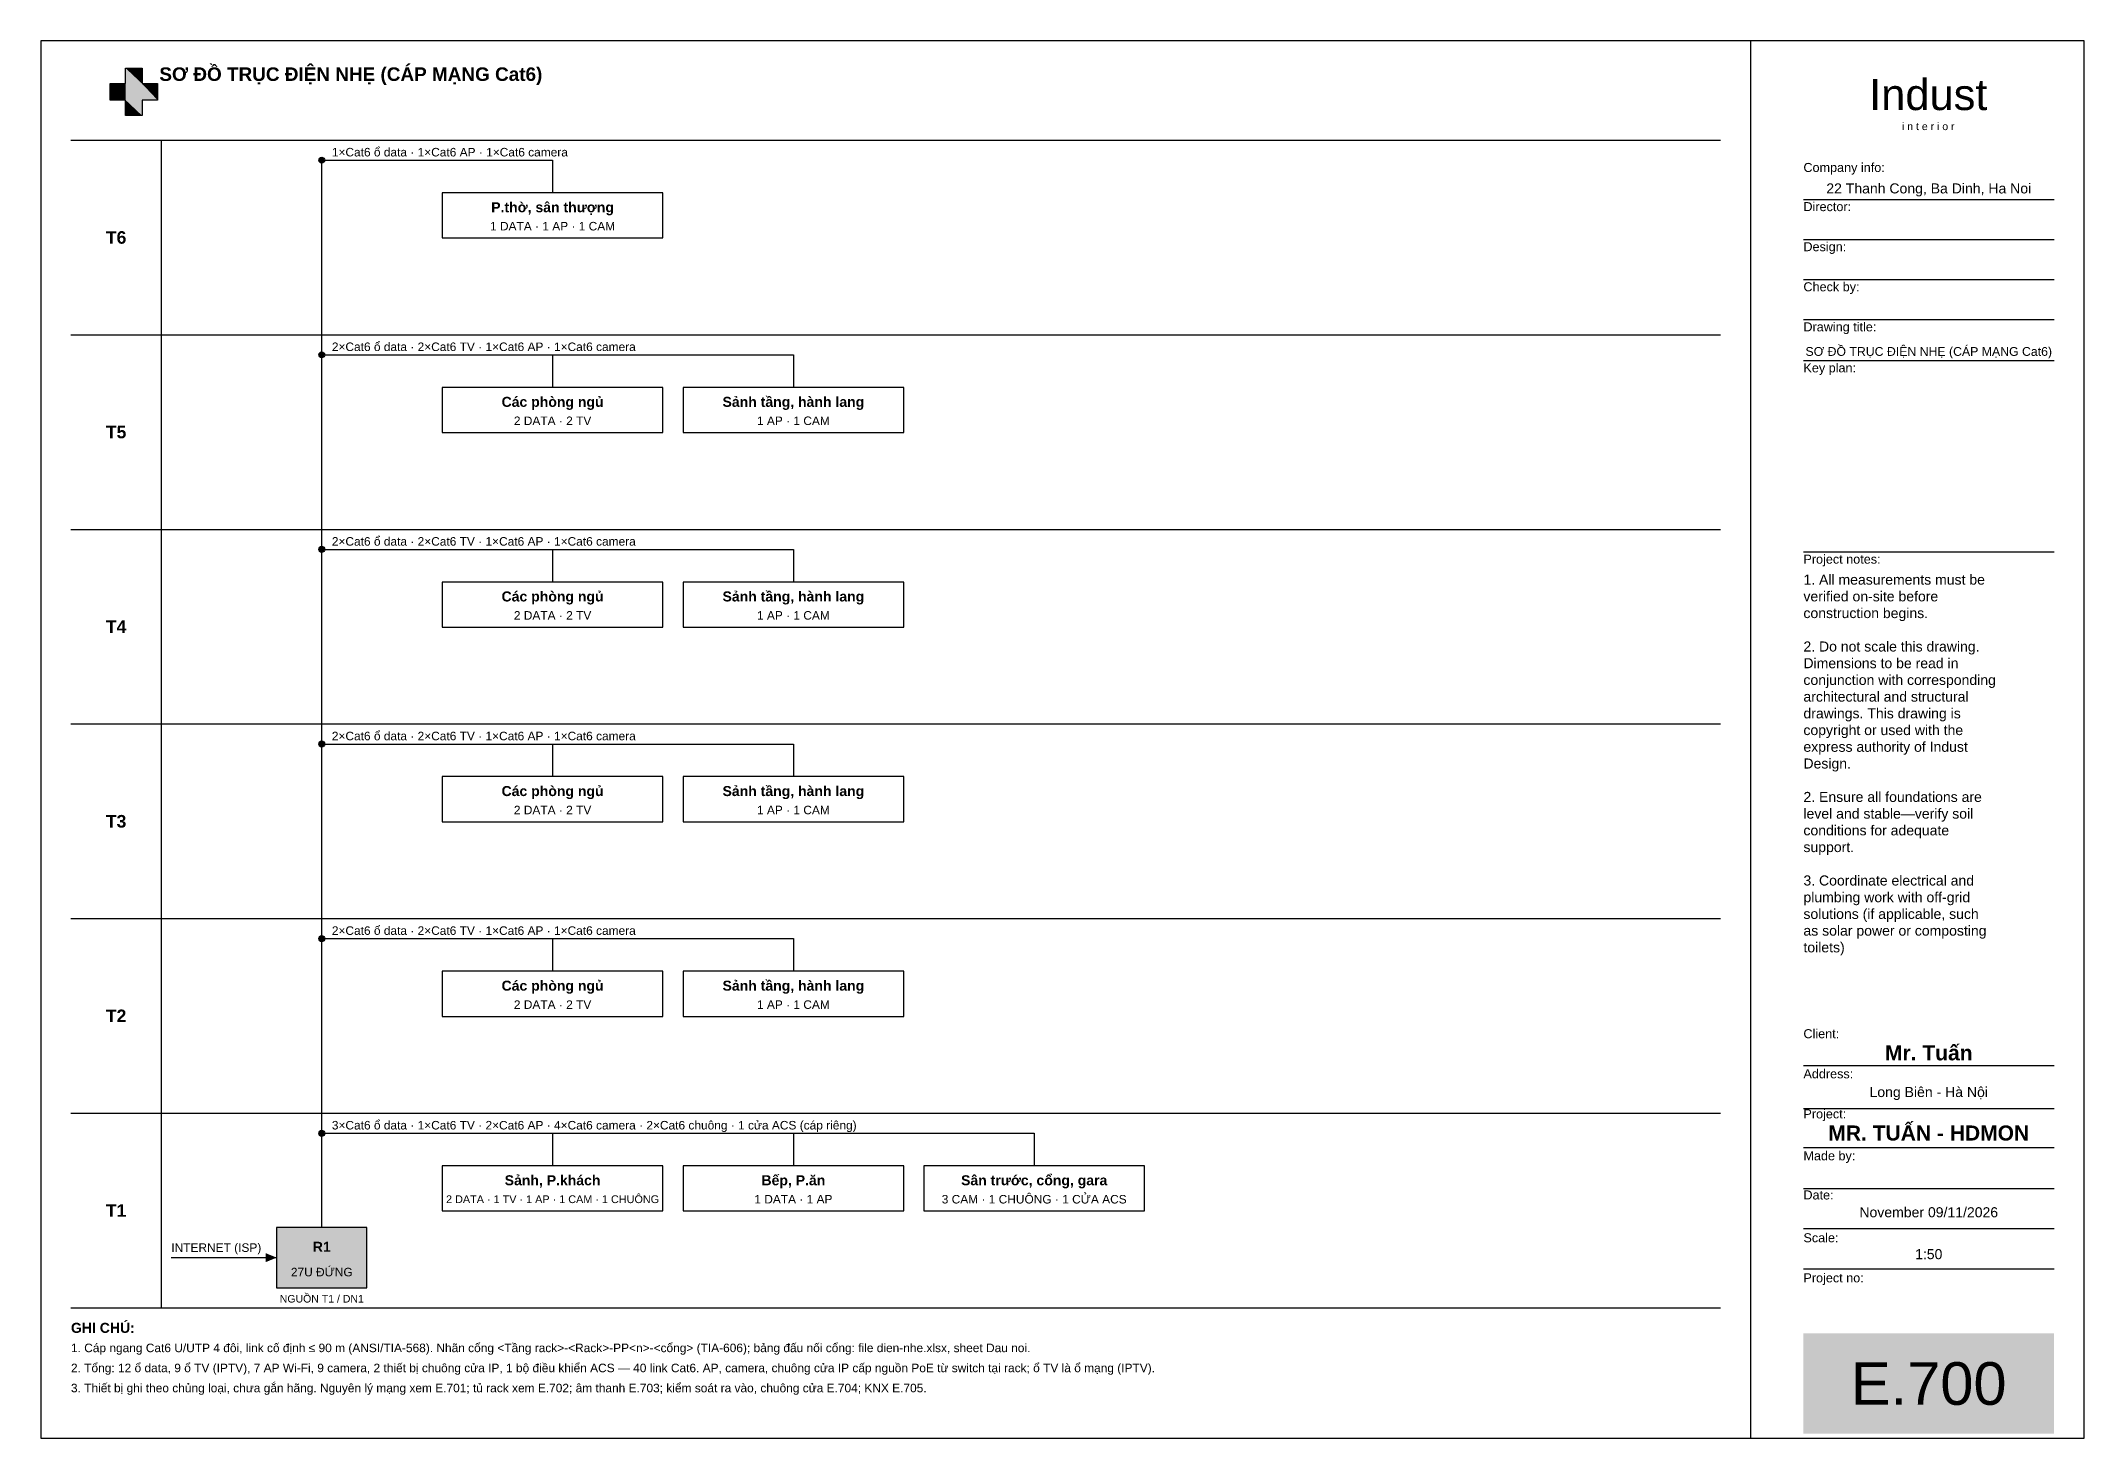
# Model space of a CAD drawing. Extents: x 10 to 417, y 6 to 285.
import ezdxf
from ezdxf.enums import TextEntityAlignment as Align

# ---------------------------------------------------------------- set-up
doc = ezdxf.new("R2010")
doc.units = 0
for name, color, linetype in [('IND-KHUNG', 254, 'CONTINUOUS'), ('IND-KT-GIATRI', 250, 'CONTINUOUS'), ('IND-KT-NET', 8, 'CONTINUOUS'), ('IND-KT-NHAN', 253, 'CONTINUOUS'), ('IND-KT-NOIBAT', 40, 'CONTINUOUS'), ('IND-KT-SOBV', 8, 'CONTINUOUS'), ('IND-KT-SOBV-CHU', 255, 'CONTINUOUS'), ('IND-SLD-CHU', 20, 'CONTINUOUS'), ('IND-SLD-NET', 154, 'CONTINUOUS'), ('IND-SLD-O', 254, 'CONTINUOUS'), ('IND-TIEUDE', 7, 'CONTINUOUS'), ('IND-TIEUDE-ICON', 132, 'CONTINUOUS')]:
    doc.layers.add(name, color=color, linetype=linetype)
doc.styles.add('IND-ARIAL', font='arial.ttf')
doc.styles.add('IND-ARIAL-DAM', font='arialbd.ttf')

# ---------------------------------------------------------------- blocks, each defined once
blk = doc.blocks.new('IND_KHUNG_TEN_GIATRI')
at = {"layer": 'IND-KT-GIATRI', "style": 'IND-ARIAL'}
for tag, height, p in [('CONG_TY', 2, (386.12, 254.498)), ('GIAM_DOC', 2, (386.12, 246.505)), ('THIET_KE', 2, (386.12, 238.512)), ('KIEM_TRA', 2, (386.12, 230.519)), ('TEN_BAN_VE', 1.752, (386.12, 222.104)), ('DIA_CHI', 2, (386.12, 74.29)), ('NGUOI_VE', 2, (386.12, 57.214)), ('NGAY', 2, (386.12, 50.311)), ('TY_LE', 2, (386.12, 41.955)), ('SO_DU_AN', 2, (386.12, 32.872))]:
    blk.add_attdef(tag, text='', height=height, dxfattribs=at).set_placement(p, align=Align.CENTER)
at = {"layer": 'IND-KT-NOIBAT', "style": 'IND-ARIAL-DAM'}
for tag, p in [('CHU_DAU_TU', (386.12, 81.602)), ('DU_AN', (386.12, 65.616))]:
    blk.add_attdef(tag, text='', height=3, dxfattribs=at).set_placement(p, align=Align.CENTER)
at = {"layer": 'IND-KT-SOBV-CHU', "style": 'IND-ARIAL'}
blk.add_attdef('SO_BAN_VE', text='', height=8.5, dxfattribs=at).set_placement((386.12, 12.909), align=Align.CENTER)

msp = doc.modelspace()

# ---------------------------------------------------------------- linework, layer by layer
at = {"layer": 'IND-KHUNG'}
for p, q in [((417.093, 284.927), (9.81, 284.927)), ((9.81, 284.927), (9.81, 6.259)), ((350.606, 284.927), (350.606, 6.259)), ((417.093, 6.259), (417.093, 284.927)), ((9.81, 6.259), (417.093, 6.259))]:
    msp.add_line(p, q, dxfattribs=at)
at = {"layer": 'IND-KT-NET'}
for p, q in [((15.81, 265.124), (344.606, 265.124)), ((33.81, 265.124), (33.81, 32.259)), ((361.142, 253.318), (411.099, 253.318)), ((361.142, 245.325), (411.099, 245.325)), ((361.142, 237.332), (411.099, 237.332)), ((361.142, 229.339), (411.099, 229.339)), ((15.81, 226.313), (344.606, 226.313)), ((361.142, 221.164), (411.099, 221.164)), ((15.81, 187.503), (344.606, 187.503)), ((361.142, 183.015), (411.099, 183.015)), ((15.81, 148.692), (344.606, 148.692)), ((15.81, 109.881), (344.606, 109.881)), ((361.142, 80.558), (411.099, 80.558)), ((15.81, 71.07), (344.606, 71.07)), ((361.142, 72.02), (411.099, 72.02)), ((361.142, 64.209), (411.099, 64.209)), ((361.142, 56.034), (411.099, 56.034)), ((361.142, 48.041), (411.099, 48.041)), ((361.142, 40.048), (411.099, 40.048)), ((15.81, 32.259), (344.606, 32.259))]:
    msp.add_line(p, q, dxfattribs=at)
at = {"layer": 'IND-KT-SOBV'}
msp.add_solid([(361.142, 7.167), (411.099, 7.167), (361.142, 27.15), (411.099, 27.15)], dxfattribs=at)
at = {"layer": 'IND-SLD-NET'}
for p, q in [((65.81, 48.259), (65.81, 261.124)), ((65.81, 261.124), (111.81, 261.124)), ((111.81, 261.124), (111.81, 254.624)), ((133.81, 254.624), (89.81, 254.624)), ((89.81, 254.624), (89.81, 245.624)), ((133.81, 245.624), (133.81, 254.624)), ((89.81, 245.624), (133.81, 245.624)), ((65.81, 222.313), (159.81, 222.313)), ((111.81, 222.313), (111.81, 215.813)), ((159.81, 222.313), (159.81, 215.813)), ((133.81, 215.813), (89.81, 215.813)), ((89.81, 215.813), (89.81, 206.813)), ((133.81, 206.813), (133.81, 215.813)), ((181.81, 215.813), (137.81, 215.813)), ((137.81, 215.813), (137.81, 206.813)), ((181.81, 206.813), (181.81, 215.813)), ((89.81, 206.813), (133.81, 206.813)), ((137.81, 206.813), (181.81, 206.813)), ((65.81, 183.503), (159.81, 183.503)), ((111.81, 183.503), (111.81, 177.003)), ((159.81, 183.503), (159.81, 177.003)), ((133.81, 177.003), (89.81, 177.003)), ((89.81, 177.003), (89.81, 168.003)), ((133.81, 168.003), (133.81, 177.003)), ((181.81, 177.003), (137.81, 177.003)), ((137.81, 177.003), (137.81, 168.003)), ((181.81, 168.003), (181.81, 177.003)), ((89.81, 168.003), (133.81, 168.003)), ((137.81, 168.003), (181.81, 168.003)), ((65.81, 144.692), (159.81, 144.692)), ((111.81, 144.692), (111.81, 138.192)), ((159.81, 144.692), (159.81, 138.192)), ((133.81, 138.192), (89.81, 138.192)), ((89.81, 138.192), (89.81, 129.192)), ((133.81, 129.192), (133.81, 138.192)), ((181.81, 138.192), (137.81, 138.192)), ((137.81, 138.192), (137.81, 129.192)), ((181.81, 129.192), (181.81, 138.192)), ((89.81, 129.192), (133.81, 129.192)), ((137.81, 129.192), (181.81, 129.192)), ((65.81, 105.881), (159.81, 105.881)), ((111.81, 105.881), (111.81, 99.381)), ((159.81, 105.881), (159.81, 99.381)), ((133.81, 99.381), (89.81, 99.381)), ((89.81, 99.381), (89.81, 90.381)), ((133.81, 90.381), (133.81, 99.381)), ((181.81, 99.381), (137.81, 99.381)), ((137.81, 99.381), (137.81, 90.381)), ((181.81, 90.381), (181.81, 99.381)), ((89.81, 90.381), (133.81, 90.381)), ((137.81, 90.381), (181.81, 90.381)), ((65.81, 67.07), (207.81, 67.07)), ((111.81, 67.07), (111.81, 60.57)), ((159.81, 67.07), (159.81, 60.57)), ((207.81, 67.07), (207.81, 60.57)), ((133.81, 60.57), (89.81, 60.57)), ((89.81, 60.57), (89.81, 51.57)), ((133.81, 51.57), (133.81, 60.57)), ((181.81, 60.57), (137.81, 60.57)), ((137.81, 60.57), (137.81, 51.57)), ((181.81, 51.57), (181.81, 60.57)), ((229.81, 60.57), (185.81, 60.57)), ((185.81, 60.57), (185.81, 51.57)), ((229.81, 51.57), (229.81, 60.57)), ((89.81, 51.57), (133.81, 51.57)), ((137.81, 51.57), (181.81, 51.57)), ((185.81, 51.57), (229.81, 51.57)), ((74.81, 48.259), (56.81, 48.259)), ((56.81, 48.259), (56.81, 36.259)), ((74.81, 36.259), (74.81, 48.259)), ((35.81, 42.259), (56.81, 42.259)), ((56.81, 36.259), (74.81, 36.259))]:
    msp.add_line(p, q, dxfattribs=at)
at = {"layer": 'IND-SLD-NET', "const_width": 0.6}
for points in [[(65.51, 261.124, 1), (66.11, 261.124, 1)], [(65.51, 222.313, 1), (66.11, 222.313, 1)], [(65.51, 183.503, 1), (66.11, 183.503, 1)], [(65.51, 144.692, 1), (66.11, 144.692, 1)], [(65.51, 105.881, 1), (66.11, 105.881, 1)], [(65.51, 67.07, 1), (66.11, 67.07, 1)]]:
    msp.add_lwpolyline(points, format="xyb", close=True, dxfattribs=at)
at = {"layer": 'IND-SLD-NET'}
for centre in [(65.81, 261.124), (65.81, 222.313), (65.81, 183.503), (65.81, 144.692), (65.81, 105.881), (65.81, 67.07)]:
    msp.add_circle(centre, 0.6, dxfattribs=at)
msp.add_solid([(56.81, 42.259), (54.61, 43.159), (54.61, 41.359)], dxfattribs=at)
at = {"layer": 'IND-SLD-O'}
msp.add_solid([(56.81, 36.259), (74.81, 36.259), (56.81, 48.259), (74.81, 48.259)], dxfattribs=at)
at = {"layer": 'IND-TIEUDE'}
for p, q in [((26.704, 279.477), (29.974, 279.477)), ((26.704, 276.389), (26.704, 279.477)), ((29.974, 279.477), (29.974, 276.389)), ((23.616, 273.119), (23.616, 276.389)), ((23.616, 276.389), (26.704, 276.389)), ((26.704, 273.119), (23.616, 273.119)), ((26.704, 270.031), (26.704, 273.119)), ((29.974, 276.389), (33.062, 276.389)), ((33.062, 273.119), (29.974, 273.119)), ((29.974, 273.119), (29.974, 270.031)), ((33.062, 276.389), (33.062, 273.119)), ((29.974, 270.031), (26.704, 270.031))]:
    msp.add_line(p, q, dxfattribs=at)
at = {"layer": 'IND-TIEUDE-ICON'}
for points in [[(26.704, 279.477), (26.704, 276.389), (29.974, 270.031)], [(26.704, 279.477), (29.974, 270.031), (29.974, 273.119)], [(26.704, 279.477), (29.974, 273.119), (33.062, 273.119)], [(26.704, 279.477), (33.062, 273.119), (29.974, 276.389)], [(29.974, 276.389), (29.974, 279.477), (26.704, 279.477)], [(26.704, 276.389), (23.616, 276.389), (23.616, 273.119)], [(26.704, 276.389), (23.616, 273.119), (26.704, 273.119)], [(26.704, 276.389), (26.704, 273.119), (29.974, 270.031)], [(26.704, 273.119), (26.704, 270.031), (29.974, 270.031)], [(33.062, 273.119), (33.062, 276.389), (29.974, 276.389)]]:
    msp.add_solid(points, dxfattribs=at)

# ---------------------------------------------------------------- block references
at = {"layer": 'IND-SLD-NET'}
msp.add_blockref('IND_KHUNG_TEN_GIATRI', (0, 0), dxfattribs=at).add_auto_attribs({'CONG_TY': '22 Thanh Cong, Ba Dinh, Ha Noi', 'TEN_BAN_VE': 'SƠ ĐỒ TRỤC ĐIỆN NHẸ (CÁP MẠNG Cat6)', 'CHU_DAU_TU': 'Mr. Tuấn', 'DIA_CHI': 'Long Biên - Hà Nội', 'DU_AN': 'MR. TUẤN - HDMON', 'NGAY': 'November 09/11/2026', 'TY_LE': '1:50', 'SO_BAN_VE': 'E.700'})

# ---------------------------------------------------------------- texts
at = {"layer": 'IND-KT-GIATRI', "style": 'IND-ARIAL'}
for s, p in [('verified on-site before', (361.142, 173.14)), ('1. All measurements must be', (361.142, 176.474)), ('construction begins.', (361.142, 169.807)), ('2. Do not scale this drawing.', (361.142, 163.14)), ('Dimensions to be read in', (361.142, 159.807)), ('conjunction with corresponding', (361.142, 156.474)), ('architectural and structural', (361.142, 153.14)), ('drawings. This drawing is', (361.142, 149.807)), ('copyright or used with the', (361.142, 146.474)), ('express authority of Indust', (361.142, 143.14)), ('Design.', (361.142, 139.807)), ('2. Ensure all foundations are', (361.142, 133.14)), ('level and stable—verify soil', (361.142, 129.807)), ('conditions for adequate', (361.142, 126.474)), ('support.', (361.142, 123.14)), ('3. Coordinate electrical and', (361.142, 116.474)), ('plumbing work with off-grid', (361.142, 113.14)), ('solutions (if applicable, such', (361.142, 109.807)), ('as solar power or composting', (361.142, 106.474)), ('toilets)', (361.142, 103.14))]:
    msp.add_text(s, height=2, dxfattribs=at).set_placement(p)
at = {"layer": 'IND-KT-NHAN', "style": 'IND-ARIAL'}
for s, p in [('Company info:', (361.142, 259.676)), ('Director:', (361.142, 251.865)), ('Design:', (361.142, 243.872)), ('Check by:', (361.142, 235.879)), ('Drawing title:', (361.142, 227.885)), ('Key plan:', (361.142, 219.711)), ('Project notes:', (361.142, 181.562)), ('Client:', (361.142, 86.917)), ('Address:', (361.142, 78.924)), ('Project:', (361.142, 70.93)), ('Made by:', (361.142, 62.574)), ('Date:', (361.142, 54.763)), ('Scale:', (361.142, 46.225)), ('Project no:', (361.142, 38.231))]:
    msp.add_text(s, height=1.8, dxfattribs=at).set_placement(p, align=Align.MIDDLE_LEFT)
at = {"layer": 'IND-SLD-CHU', "style": 'IND-ARIAL'}
for s, p in [('1×Cat6 ổ data · 1×Cat6 AP · 1×Cat6 camera', (67.81, 262.724)), ('2×Cat6 ổ data · 2×Cat6 TV · 1×Cat6 AP · 1×Cat6 camera', (67.81, 223.913)), ('2×Cat6 ổ data · 2×Cat6 TV · 1×Cat6 AP · 1×Cat6 camera', (67.81, 185.103)), ('2×Cat6 ổ data · 2×Cat6 TV · 1×Cat6 AP · 1×Cat6 camera', (67.81, 146.292)), ('2×Cat6 ổ data · 2×Cat6 TV · 1×Cat6 AP · 1×Cat6 camera', (67.81, 107.481)), ('3×Cat6 ổ data · 1×Cat6 TV · 2×Cat6 AP · 4×Cat6 camera · 2×Cat6 chuông · 1 cửa ACS (cáp riêng)', (67.81, 68.67)), ('INTERNET (ISP)', (35.81, 44.259)), ('1. Cáp ngang Cat6 U/UTP 4 đôi, link cố định ≤ 90 m (ANSI/TIA-568). Nhãn cổng <Tầng rack>-<Rack>-PP<n>-<cổng> (TIA-606); bảng đấu nối cổng: file dien-nhe.xlsx, sheet Dau noi.', (15.81, 24.259)), ('2. Tổng: 12 ổ data, 9 ổ TV (IPTV), 7 AP Wi-Fi, 9 camera, 2 thiết bị chuông cửa IP, 1 bộ điều khiển ACS — 40 link Cat6. AP, camera, chuông cửa IP cấp nguồn PoE từ switch tại rack; ổ TV là ổ mạng (IPTV).', (15.81, 20.259)), ('3. Thiết bị ghi theo chủng loại, chưa gắn hãng. Nguyên lý mạng xem E.701; tủ rack xem E.702; âm thanh E.703; kiểm soát ra vào, chuông cửa E.704; KNX E.705.', (15.81, 16.259))]:
    msp.add_text(s, height=1.7, dxfattribs=at).set_placement(p, align=Align.MIDDLE_LEFT)
for s, height, p in [('1 DATA · 1 AP · 1 CAM', 1.7, (111.81, 247.964)), ('2 DATA · 2 TV', 1.7, (111.81, 209.153)), ('1 AP · 1 CAM', 1.7, (159.81, 209.153)), ('2 DATA · 2 TV', 1.7, (111.81, 170.343)), ('1 AP · 1 CAM', 1.7, (159.81, 170.343)), ('2 DATA · 2 TV', 1.7, (111.81, 131.532)), ('1 AP · 1 CAM', 1.7, (159.81, 131.532)), ('2 DATA · 2 TV', 1.7, (111.81, 92.721)), ('1 AP · 1 CAM', 1.7, (159.81, 92.721)), ('2 DATA · 1 TV · 1 AP · 1 CAM · 1 CHUÔNG', 1.546, (111.81, 53.91)), ('1 DATA · 1 AP', 1.7, (159.81, 53.91)), ('3 CAM · 1 CHUÔNG · 1 CỬA ACS', 1.7, (207.81, 53.91)), ('27U ĐỨNG', 1.7, (65.81, 39.379)), ('NGUỒN T1 / DN1', 1.5, (65.81, 34.059))]:
    msp.add_text(s, height=height, dxfattribs=at).set_placement(p, align=Align.MIDDLE_CENTER)
at = {"layer": 'IND-TIEUDE', "style": 'IND-ARIAL-DAM'}
msp.add_text('SƠ ĐỒ TRỤC ĐIỆN NHẸ (CÁP MẠNG Cat6)', height=2.7, dxfattribs=at).set_placement((33.426, 276.934))
at = {"layer": 'IND-TIEUDE', "style": 'IND-ARIAL'}
for s, height, p in [('Indust', 6.2, (386.029, 271.121)), ('i n t e r i o r', 1.5, (386.029, 267.124))]:
    msp.add_text(s, height=height, dxfattribs=at).set_placement(p, align=Align.CENTER)
at = {"layer": 'IND-TIEUDE', "style": 'IND-ARIAL-DAM'}
for s, height, p in [('P.thờ, sân thượng', 2, (111.81, 251.744)), ('T6', 2.5, (24.81, 245.719)), ('Các phòng ngủ', 2, (111.81, 212.933)), ('Sảnh tầng, hành lang', 2, (159.81, 212.933)), ('T5', 2.5, (24.81, 206.908)), ('Các phòng ngủ', 2, (111.81, 174.123)), ('Sảnh tầng, hành lang', 2, (159.81, 174.123)), ('T4', 2.5, (24.81, 168.097)), ('Các phòng ngủ', 2, (111.81, 135.312)), ('Sảnh tầng, hành lang', 2, (159.81, 135.312)), ('T3', 2.5, (24.81, 129.286)), ('Các phòng ngủ', 2, (111.81, 96.501)), ('Sảnh tầng, hành lang', 2, (159.81, 96.501)), ('T2', 2.5, (24.81, 90.475)), ('Sảnh, P.khách', 2, (111.81, 57.69)), ('Bếp, P.ăn', 2, (159.81, 57.69)), ('Sân trước, cổng, gara', 2, (207.81, 57.69)), ('T1', 2.5, (24.81, 51.665)), ('R1', 2, (65.81, 44.419))]:
    msp.add_text(s, height=height, dxfattribs=at).set_placement(p, align=Align.MIDDLE_CENTER)
msp.add_text('GHI CHÚ:', height=2, dxfattribs=at).set_placement((15.81, 28.259), align=Align.MIDDLE_LEFT)

doc.saveas('drawing.dxf')
